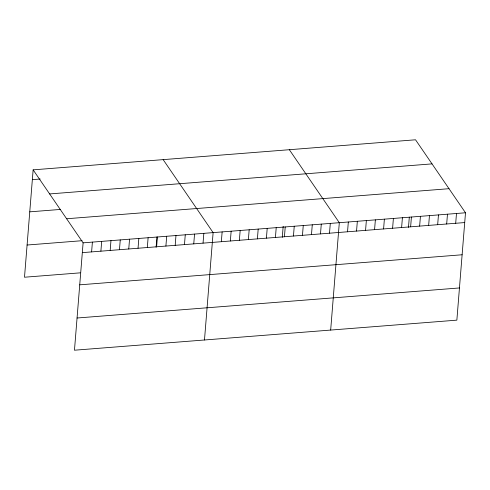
<?xml version="1.0" encoding="UTF-8"?>
<svg xmlns="http://www.w3.org/2000/svg" width="490" height="490" viewBox="0 0 490 490"><rect width="100%" height="100%" fill="white"/><g stroke="black" fill="none" stroke-linecap="round" stroke-linejoin="round"><path stroke-width="0.73" d="M33.136 169.852L83.11 242.838L74.468 350.209L456.864 320.148L465.5 212.776L415.532 139.791L33.136 169.852L24.5 277.224L80.219 272.844M91.606 251.903L92.396 242.109M100.891 251.174L101.681 241.374M110.177 250.439L110.967 240.645M119.468 249.71L120.252 239.916M128.754 248.981L129.538 239.187M138.039 248.252L138.829 238.459M147.325 247.524L148.115 237.724M156.102 247.242L156.929 237.001M156.61 246.789L157.4 236.995M165.902 246.06L166.686 236.266M175.187 245.331L175.971 235.537M184.473 244.602L185.263 234.808M193.758 243.873L194.548 234.079M203.044 243.144L203.834 233.344M204.483 339.987L213.119 232.615L163.152 159.63M221.345 241.705L222.135 231.911M230.361 240.994L231.145 231.2M239.371 240.284L240.161 230.49M248.387 239.579L249.177 229.779M257.403 238.869L258.187 229.075M266.413 238.158L267.203 228.364M275.429 237.454L276.213 227.654M282.295 237.325L283.177 226.349M284.439 236.744L285.229 226.95M293.455 236.033L294.245 226.239M302.471 235.329L303.255 225.529M311.481 234.618L312.271 224.824M320.497 233.908L321.281 224.114M329.507 233.203L330.297 223.403M330.67 330.07L339.313 222.699L289.345 149.713M347.539 231.782L348.323 221.988M356.549 231.072L357.339 221.278M365.565 230.367L366.349 220.574M374.574 229.657L375.365 219.863M383.59 228.946L384.38 219.153M392.606 228.242L393.39 218.448M401.616 227.532L402.406 217.738M408.482 227.403L409.309 217.162M410.632 226.821L411.416 217.027M419.642 226.117L420.432 216.323M428.658 225.406L429.448 215.612M437.674 224.696L438.458 214.902M446.684 223.991L447.474 214.197M455.7 223.281L456.484 213.487M32.352 179.646L40.211 179.028M49.631 193.936L432.021 163.881M29.761 211.845L60.478 209.432M66.616 218.754L449.012 188.693M27.091 245.025L82.1 240.7M83.11 242.838L465.5 212.776M82.32 252.632L464.71 222.57M79.729 284.831L462.119 254.769M77.059 318.01L459.455 287.949"/></g></svg>
